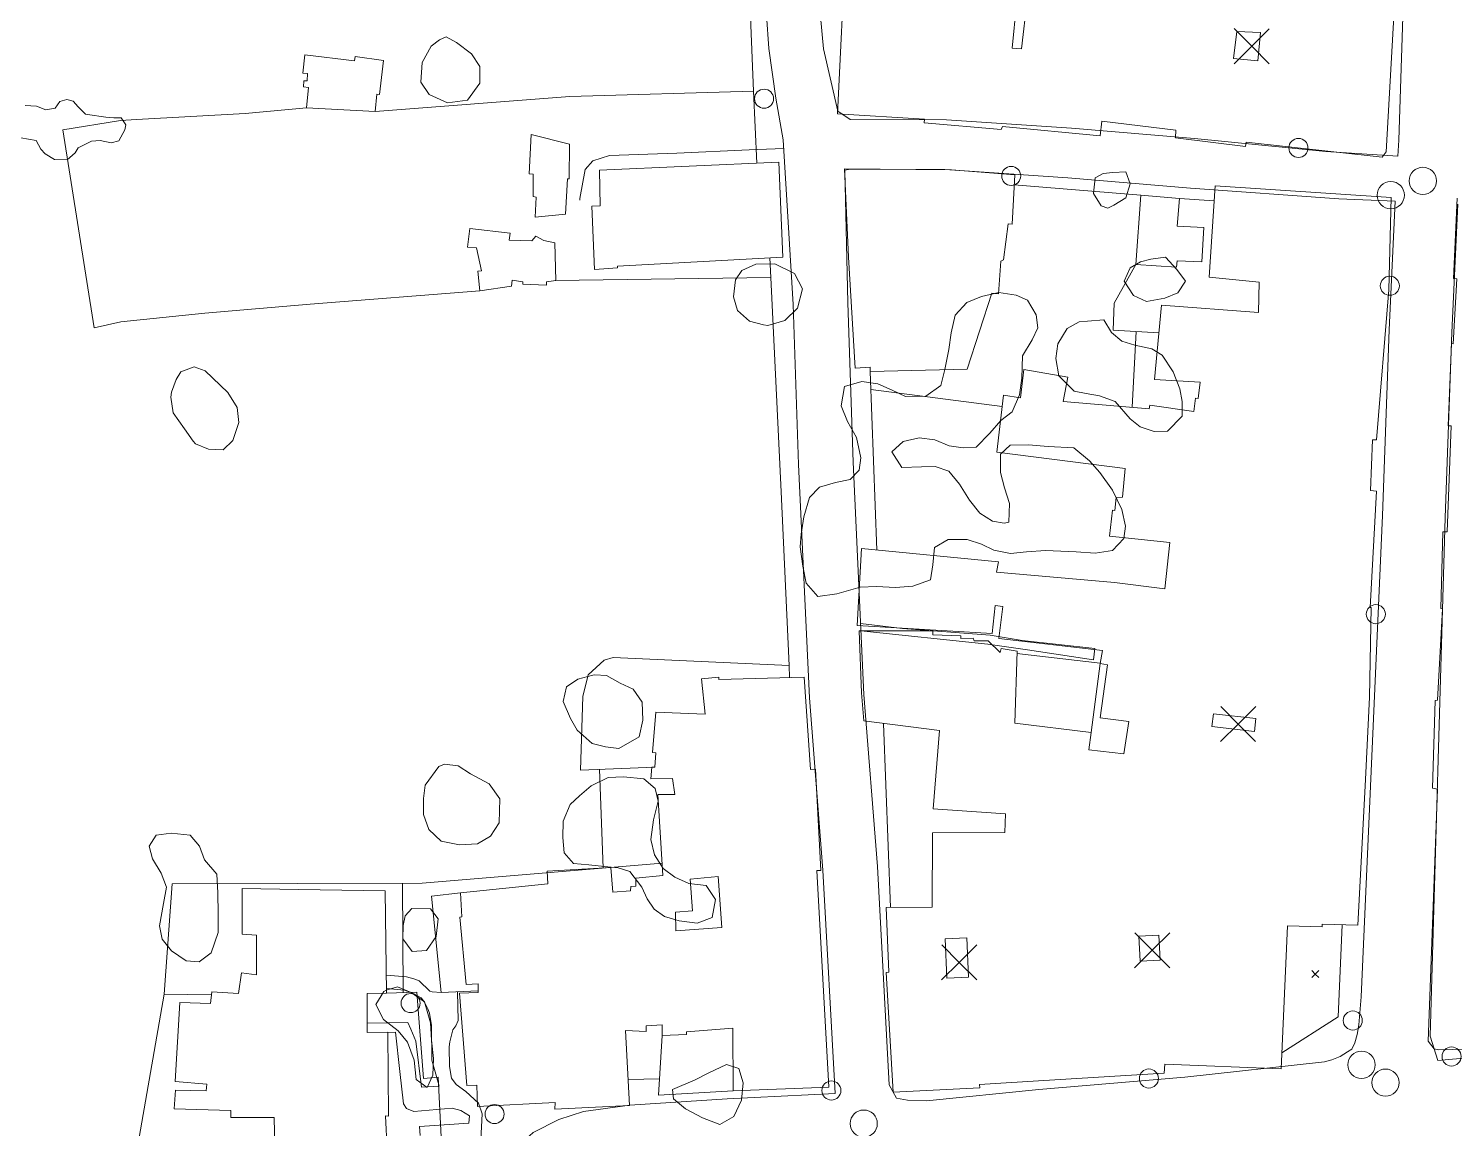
# Model space of a CAD drawing. Header units: metres. Extents: x 4652992 to 4879070, y 2074171 to 2309877.
# Drawn here: x 4654106.3 to 4654221.4, y 2308696.6 to 2308785.4 of the extents above; entities that cross this region are included whole.
import ezdxf

# ---------------------------------------------------------------- set-up
doc = ezdxf.new("R2010")
doc.units = ezdxf.units.M
doc.header["$MEASUREMENT"] = 0
doc.linetypes.add('DGN Style 2', pattern=[66.27138, 39.762828, -26.508552])
doc.linetypes.add('DGN Style 3', pattern=[92.779933, 66.271381, -26.508552])
for name, color, linetype, lineweight in [('Level 18', 5, 'Continuous', 0), ('Level 20', 30, 'DGN Style 3', 0), ('Level 30', 5, 'Continuous', 0), ('Level 31', 38, 'Continuous', 0), ('Level 35', 4, 'Continuous', 0), ('Level 37', 3, 'Continuous', 0), ('Level 39', 9, 'Continuous', 0), ('Level 40', 1, 'Continuous', 0), ('Level 45', 9, 'Continuous', 0), ('Level 54', 30, 'DGN Style 2', 0), ('Level 61', 4, 'Continuous', 0), ('Level 63', 3, 'Continuous', 0)]:
    doc.layers.add(name, color=color, linetype=linetype, lineweight=lineweight)

# ---------------------------------------------------------------- blocks, each defined once
blk = doc.blocks.new('POSTE_1')
at = {"layer": 'Level 61'}
blk.add_circle((-4.7e-05, -1.9e-05, -2.4e-05), 0.770001, dxfattribs=at)
blk = doc.blocks.new('AL_1')
at = {"layer": 'Level 45'}
blk.add_circle((2.1e-05, 1.3e-05, 3e-05), 1.100002, dxfattribs=at)
blk = doc.blocks.new('COTA_13')
at = {"layer": 'Level 63', "ltscale": 0.2}
for p, q in [((-1.408317, 1.419367, 4e-05), (0.00014, -0.000155, 4e-05)), ((1.419662, 1.408302, 4e-05), (0.00014, -0.000155, 4e-05)), ((0.00014, -0.000155, 4e-05), (-1.419382, -1.408612, 4e-05)), ((0.00014, -0.000155, 4e-05), (1.408597, -1.419677, 4e-05))]:
    blk.add_line(p, q, dxfattribs=at)
blk = doc.blocks.new('COTA_10')
at = {"layer": 'Level 39'}
for p, q in [((-1.408444, 1.419518, 3.9e-05), (1.3e-05, -4e-06, 3.9e-05)), ((1.419535, 1.408453, 3.9e-05), (1.3e-05, -4e-06, 3.9e-05)), ((1.3e-05, -4e-06, 3.9e-05), (-1.419509, -1.408461, 3.9e-05)), ((1.3e-05, -4e-06, 3.9e-05), (1.40847, -1.419526, 3.9e-05))]:
    blk.add_line(p, q, dxfattribs=at)

msp = doc.modelspace()

# ---------------------------------------------------------------- linework, layer by layer
at = {"layer": 'Level 18', "color": 30, "extrusion": (-0.4489772398594877, -0.0862380015694935, 0.8893719386024365), "elevation": -2287534.453286, "flags": 128}
msp.add_lwpolyline([(-1389343.868901, 4452905.510106), (-1389344.198317, 4452904.566832), (-1389345.380933, 4452904.142467)], dxfattribs=at)
at = {"layer": 'Level 18', "color": 30}
for points in [[(4654216.787236, 2308775.082945, 1327.433317), (4654216.862425, 2308776.367621, 1327.407258), (4654217.426878, 2308793.815069, 1326.644758), (4654218.061286, 2308815.038103, 1325.757258), (4654218.870483, 2308840.420584, 1325.132258), (4654219.118471, 2308854.711131, 1324.969758), (4654219.569478, 2308878.677385, 1324.132258), (4654219.703571, 2308906.662269, 1322.957258), (4654220.068172, 2308933.617897, 1321.823915), (4654220.011693, 2308941.091811, 1321.440952)], [(4654167.181013, 2308776.407439, 1319.220258), (4654166.582341, 2308779.767477, 1319.093172), (4654166.020919, 2308783.779888, 1318.381155), (4654165.640497, 2308789.178459, 1317.843655), (4654164.894486, 2308800.215465, 1317.081155), (4654164.059777, 2308818.944226, 1315.818655), (4654163.352851, 2308839.644209, 1314.368655), (4654162.950422, 2308845.617936, 1313.781155), (4654162.414913, 2308850.684059, 1313.393655)], [(4654172.585579, 2308778.028904, 1319.408317), (4654171.575184, 2308778.727343, 1319.162656), (4654170.442059, 2308783.755984, 1318.487519), (4654169.95207, 2308788.989673, 1317.929286), (4654169.439747, 2308800.386637, 1316.939436), (4654168.608145, 2308819.045685, 1315.676936), (4654167.532585, 2308839.856309, 1314.401936), (4654167.120146, 2308845.978632, 1313.814436), (4654166.576268, 2308851.123931, 1313.426936)], [(4654216.787236, 2308775.082945, 1327.433317), (4654210.967998, 2308775.451514, 1327.059844), (4654200.365052, 2308776.503674, 1325.470817), (4654190.456739, 2308777.33094, 1323.208317), (4654180.367558, 2308778.013821, 1320.970817), (4654172.585579, 2308778.028904, 1319.408317)], [(4654171.365441, 2308699.433937, 1329.329704), (4654170.380979, 2308717.462576, 1326.968655), (4654169.292192, 2308731.372124, 1325.218655), (4654168.411687, 2308750.207587, 1322.331155), (4654167.98717, 2308763.124297, 1320.743655), (4654167.181013, 2308776.407439, 1319.220258)], [(4654175.723469, 2308700.139176, 1329.256111), (4654174.783544, 2308717.752311, 1327.006111), (4654173.695893, 2308731.647339, 1325.256111), (4654172.820051, 2308750.38306, 1322.368611), (4654172.397455, 2308763.241302, 1320.781111), (4654172.156738, 2308773.963267, 1319.518611), (4654172.577819, 2308774.025295, 1319.563298)], [(4654216.582097, 2308771.448248, 1327.588298), (4654212.020149, 2308771.648764, 1327.388298), (4654200.054436, 2308772.512061, 1325.625798), (4654190.154983, 2308773.338587, 1323.363298), (4654180.228346, 2308774.010466, 1321.125798), (4654172.577819, 2308774.025295, 1319.563298)], [(4654213.832227, 2308707.241769, 1332.262625), (4654215.545984, 2308746.078492, 1329.475798), (4654216.090295, 2308761.077307, 1328.438298), (4654216.582097, 2308771.448248, 1327.588298)], [(4654219.411364, 2308704.062915, 1332.531375), (4654220.611708, 2308745.91393, 1329.512625), (4654221.1543, 2308760.865356, 1328.475125), (4654221.644768, 2308771.208171, 1327.625125)], [(4654219.411364, 2308704.062915, 1332.531375), (4654220.019534, 2308702.103685, 1332.469537), (4654225.11555, 2308702.549717, 1332.282037), (4654244.528065, 2308704.487931, 1330.957037), (4654257.894691, 2308705.633733, 1329.525787), (4654267.454937, 2308706.325563, 1328.738287), (4654276.37788, 2308707.080082, 1327.719608), (4654277.631908, 2308707.951022, 1327.380223)], [(4654199.60541, 2308700.765148, 1332.637625), (4654210.877364, 2308701.987712, 1332.762625), (4654211.460184, 2308702.150767, 1332.762625), (4654212.142285, 2308702.428318, 1332.762625), (4654212.735372, 2308702.800062, 1332.762625), (4654213.087635, 2308703.002679, 1332.775125), (4654213.309918, 2308703.516971, 1332.700125), (4654213.507878, 2308704.193274, 1332.637625), (4654213.646928, 2308704.984911, 1332.587625), (4654213.832227, 2308707.241769, 1332.262625)], [(4654199.60541, 2308700.765148, 1332.637625), (4654187.800982, 2308699.770909, 1331.900125), (4654178.753509, 2308698.855676, 1330.337625), (4654177.203187, 2308698.883723, 1329.881375)], [(4654171.365441, 2308699.433937, 1329.329704), (4654162.644824, 2308699.007743, 1326.985954), (4654154.806181, 2308698.489594, 1324.998454), (4654151.061408, 2308697.978455, 1324.317204), (4654149.067282, 2308697.334695, 1324.154704), (4654146.997241, 2308696.285007, 1323.929704), (4654144.913802, 2308694.411884, 1323.604704), (4654143.648526, 2308692.786444, 1323.542204), (4654142.277649, 2308690.44885, 1323.310954), (4654140.634799, 2308686.658276, 1323.054337)]]:
    msp.add_polyline3d(points, dxfattribs=at)
at = {"layer": 'Level 20', "linetype": 'Continuous'}
msp.add_polyline3d([(4654167.224112, 2308775.697298, 1319.301701), (4654164.439622, 2308775.60354, 1318.814201), (4654158.594608, 2308775.317879, 1317.889201), (4654153.16407, 2308775.145386, 1316.920451), (4654151.822376, 2308774.715452, 1316.770451), (4654151.187793, 2308774.004591, 1316.682951), (4654150.751358, 2308771.66715, 1316.582951), (4654150.768617, 2308771.541653, 1316.576701)], dxfattribs=at)
at = {"layer": 'Level 30', "color": 1}
for points in [[(4654216.570283, 2308788.290961, 1331.107744), (4654215.843746, 2308775.422833, 1331.045244), (4654215.514627, 2308775.005543, 1330.913994), (4654204.535933, 2308776.213824, 1329.651494), (4654204.502317, 2308775.867356, 1329.651494), (4654198.842413, 2308776.575524, 1329.226494), (4654198.880462, 2308777.178662, 1327.476494), (4654192.888808, 2308777.917123, 1327.938994), (4654192.749579, 2308776.735318, 1327.851494), (4654184.872988, 2308777.488236, 1327.545244), (4654184.774653, 2308777.234261, 1326.582744), (4654178.545317, 2308777.769953, 1326.413994), (4654178.569734, 2308778.063814, 1325.588994), (4654171.568487, 2308778.502706, 1325.513994), (4654172.239717, 2308792.288209, 1325.213994)], [(4654186.36777, 2308790.935089, 1326.876494), (4654185.655927, 2308783.798649, 1327.457744), (4654186.419001, 2308783.734084, 1326.451494), (4654186.868694, 2308787.686479, 1325.107744)], [(4654167.158173, 2308766.941082, 1322.327322), (4654153.807885, 2308766.206422, 1321.639822), (4654153.808717, 2308766.058817, 1319.296072), (4654151.955897, 2308765.946554, 1319.030447), (4654151.739216, 2308771.06016, 1319.667947), (4654152.401246, 2308771.06755, 1321.474197), (4654152.350871, 2308773.957751, 1321.536697), (4654166.824882, 2308774.607209, 1322.217947), (4654167.158173, 2308766.941082, 1322.327322)], [(4654172.982176, 2308757.972519, 1325.010182), (4654172.448858, 2308766.936648, 1325.010182), (4654172.448858, 2308766.936648, 1324.310182), (4654172.116268, 2308774.065164, 1324.210182), (4654180.75838, 2308773.967431, 1324.747682), (4654185.873579, 2308773.5686, 1324.866432), (4654185.660084, 2308769.589298, 1325.291432), (4654185.323613, 2308769.613728, 1325.291432), (4654184.958865, 2308766.724872, 1324.588307), (4654184.752101, 2308766.613451, 1324.582057), (4654184.545223, 2308763.97687, 1324.582057), (4654184.016679, 2308764.014297, 1324.582057), (4654182.022814, 2308757.890492, 1325.300807), (4654174.190683, 2308757.700547, 1325.325807), (4654174.184721, 2308758.048952, 1325.357057), (4654172.982176, 2308757.972519, 1325.010182)], [(4654202.050181, 2308772.699643, 1333.295722), (4654216.242149, 2308771.742635, 1333.226972), (4654216.062463, 2308764.289283, 1332.920722), (4654216.062463, 2308764.289283, 1332.401972), (4654215.066685, 2308752.181055, 1332.345722), (4654214.748759, 2308752.182744, 1332.358222), (4654214.577613, 2308748.105772, 1333.545722), (4654215.068972, 2308748.034518, 1333.545722), (4654214.551126, 2308738.65235, 1334.408222), (4654214.643479, 2308738.649715, 1334.408222), (4654214.502118, 2308731.414962, 1334.726972), (4654214.17453, 2308724.781833, 1336.333222), (4654213.570417, 2308713.01689, 1336.664472), (4654210.694616, 2308713.100805, 1336.664472), (4654210.669163, 2308712.879992, 1336.664472), (4654207.887968, 2308712.97413, 1336.664472), (4654207.360794, 2308701.421146, 1337.320722), (4654197.989117, 2308701.814131, 1336.201972), (4654197.940098, 2308701.080759, 1335.976972), (4654187.793086, 2308700.454637, 1337.183222), (4654183.034452, 2308700.160283, 1337.001972), (4654183.038594, 2308699.881395, 1334.383222), (4654176.056079, 2308699.532351, 1333.726972), (4654175.48504, 2308709.207748, 1333.689472), (4654175.699996, 2308709.223767, 1333.689472), (4654175.4768, 2308714.454765, 1333.851972), (4654179.191193, 2308714.465073, 1334.695722), (4654179.238735, 2308720.484038, 1334.620722), (4654185.062767, 2308720.50245, 1336.333222), (4654185.11383, 2308722.003765, 1335.626972), (4654179.269586, 2308722.39947, 1334.458222), (4654179.781513, 2308728.722723, 1334.739472), (4654173.67613, 2308729.507239, 1329.320722), (4654173.502687, 2308731.766718, 1329.276972), (4654173.320229, 2308736.771984, 1329.270722), (4654179.243317, 2308736.787771, 1330.789472), (4654179.250473, 2308736.448773, 1330.770722), (4654181.504466, 2308736.378995, 1330.458222), (4654181.518888, 2308736.158335, 1330.389472), (4654182.502414, 2308736.174533, 1330.095722), (4654182.604956, 2308735.965185, 1330.048847), (4654183.73001, 2308735.957075, 1329.889472), (4654184.70098, 2308735.029971, 1329.786347), (4654184.761204, 2308735.336522, 1329.686347), (4654186.05198, 2308735.128065, 1329.686347), (4654185.867386, 2308729.318611, 1332.373847), (4654192.024381, 2308728.564562, 1334.642597), (4654191.843932, 2308727.158167, 1337.155097), (4654194.660021, 2308726.859201, 1337.305097), (4654195.074839, 2308729.45174, 1337.086347), (4654192.772686, 2308729.741574, 1336.755097), (4654193.350916, 2308734.020361, 1336.580097), (4654192.752273, 2308734.149535, 1333.348847), (4654192.959714, 2308735.18206, 1331.123847), (4654184.591321, 2308736.157551, 1330.873847), (4654184.89899, 2308738.742116, 1329.186347), (4654184.29137, 2308738.820084, 1329.186347), (4654184.039804, 2308736.555559, 1329.005097), (4654173.141559, 2308737.200636, 1328.917597), (4654173.491144, 2308743.417614, 1329.048847), (4654184.56364, 2308742.333817, 1329.392597), (4654184.404939, 2308741.503915, 1330.780097), (4654193.907372, 2308740.663359, 1331.505097), (4654193.907372, 2308740.663359, 1333.355097), (4654197.972709, 2308740.176244, 1332.361347), (4654198.372958, 2308743.89218, 1332.117597), (4654193.509124, 2308744.424106, 1330.805097), (4654193.754937, 2308746.505, 1330.805097), (4654193.934593, 2308746.474149, 1330.805097), (4654194.041617, 2308747.537104, 1331.205097), (4654194.560041, 2308747.553576, 1331.205097), (4654194.769253, 2308749.878121, 1330.980097), (4654184.409566, 2308751.182374, 1328.811347), (4654184.96466, 2308755.781622, 1328.598847), (4654186.331646, 2308755.586442, 1327.867597), (4654186.613365, 2308757.872162, 1327.867597), (4654190.152914, 2308757.251157, 1327.998847), (4654189.766574, 2308755.273516, 1329.567597), (4654196.711815, 2308754.700655, 1331.155097), (4654196.774019, 2308754.980087, 1331.155097), (4654200.336009, 2308754.487099, 1331.355097), (4654200.455865, 2308755.54785, 1331.355097), (4654200.685448, 2308755.534849, 1331.355097), (4654200.835817, 2308756.845147, 1332.980097), (4654197.149676, 2308757.055368, 1332.598847), (4654197.724025, 2308763.064419, 1330.998847), (4654205.545887, 2308762.47464, 1331.217597), (4654205.602911, 2308764.914062, 1333.480097), (4654201.564164, 2308765.317109, 1333.186347), (4654202.050181, 2308772.699643, 1333.295722)], [(4654201.142615, 2308769.334815, 1328.392597), (4654200.973211, 2308766.557259, 1328.355097), (4654198.972139, 2308766.636485, 1327.980097), (4654198.933378, 2308766.113586, 1327.980097), (4654195.647083, 2308766.347562, 1327.855097), (4654196.04413, 2308771.932379, 1328.298847), (4654199.177597, 2308771.658482, 1328.111347), (4654198.968154, 2308769.422437, 1328.172682), (4654201.142615, 2308769.334815, 1328.392597)], [(4654225.699115, 2308703.090666, 1336.49723), (4654220.066216, 2308702.949677, 1336.27848), (4654219.711416, 2308703.036978, 1336.27848), (4654219.227234, 2308703.660977, 1336.27848), (4654220.001597, 2308724.001853, 1336.12848), (4654219.578072, 2308724.074569, 1336.12848), (4654219.80652, 2308731.158973, 1335.69098), (4654219.993027, 2308731.166526, 1335.69098), (4654220.409013, 2308738.56172, 1334.49098), (4654220.265562, 2308738.573158, 1334.49098), (4654220.426744, 2308744.758869, 1334.28473), (4654220.784648, 2308744.763378, 1334.28473), (4654221.090704, 2308753.325142, 1333.54098), (4654220.863417, 2308753.311398, 1333.54098), (4654221.119401, 2308759.955741, 1333.36598), (4654221.269332, 2308759.943185, 1332.40973), (4654221.542122, 2308765.176415, 1331.99098), (4654221.295682, 2308765.205563, 1331.99098), (4654221.578777, 2308771.703961, 1331.98473)], [(4654168.866686, 2308733.028138, 1328.127322), (4654169.375304, 2308725.573121, 1328.877322), (4654169.79262, 2308725.607348, 1329.583572), (4654170.211066, 2308717.443105, 1329.702322), (4654169.903547, 2308717.429732, 1330.327322), (4654170.871424, 2308699.955121, 1331.808572), (4654163.150502, 2308699.646082, 1332.258572), (4654163.120363, 2308704.696413, 1331.646072), (4654159.368341, 2308704.404789, 1330.746072), (4654159.373341, 2308704.20634, 1328.177322), (4654157.402477, 2308704.122905, 1327.914822), (4654157.393643, 2308704.980649, 1327.914822), (4654156.123068, 2308704.895636, 1327.914822), (4654156.111301, 2308704.449782, 1327.914822), (4654154.44568, 2308704.524747, 1329.696072), (4654154.774796, 2308698.461518, 1329.777322), (4654148.735533, 2308698.167076, 1329.533572), (4654148.762933, 2308698.702458, 1327.183572), (4654142.507162, 2308698.379294, 1326.739822), (4654142.438158, 2308700.103588, 1324.264822), (4654141.639099, 2308700.069417, 1324.252322), (4654141.050106, 2308707.520847, 1324.139822), (4654142.556155, 2308707.59181, 1324.052322), (4654142.556788, 2308708.276684, 1323.871072), (4654141.597023, 2308708.230563, 1323.702322), (4654141.077001, 2308713.654732, 1323.539822), (4654141.244407, 2308713.70505, 1323.539822), (4654141.129668, 2308715.621608, 1323.539822), (4654148.185098, 2308716.36085, 1328.283572), (4654148.123828, 2308717.372489, 1328.283572), (4654153.250762, 2308717.665363, 1328.252322), (4654153.413302, 2308715.680155, 1327.049197), (4654154.843131, 2308715.786536, 1326.939822), (4654154.864968, 2308716.141205, 1326.939822), (4654155.289028, 2308716.167984, 1326.939822), (4654155.286911, 2308716.805532, 1326.939822), (4654157.469366, 2308717.028337, 1329.458572), (4654157.063811, 2308723.56434, 1329.477322), (4654158.420865, 2308723.557147, 1329.546072), (4654158.246437, 2308724.848497, 1328.677322), (4654156.505144, 2308724.828714, 1328.377322), (4654156.568709, 2308725.765753, 1328.377322), (4654156.814221, 2308725.763378, 1328.377322), (4654156.88477, 2308726.931234, 1328.377322), (4654156.629715, 2308726.955136, 1328.377322), (4654156.884886, 2308730.212589, 1328.377322), (4654160.886016, 2308730.056043, 1328.289822), (4654160.582585, 2308732.893084, 1328.227322), (4654161.990168, 2308733.035984, 1328.361697), (4654161.992127, 2308732.856582, 1328.361697), (4654168.866686, 2308733.028138, 1328.127322)], [(4654161.937958, 2308716.943184, 1330.246072), (4654162.21909, 2308712.840029, 1330.164822), (4654158.505171, 2308712.576399, 1327.664822), (4654158.487756, 2308714.076786, 1327.464822), (4654159.849339, 2308714.187618, 1327.464822), (4654159.666986, 2308716.723633, 1329.652322), (4654161.937958, 2308716.943184, 1330.246072)], [(4654126.185171, 2308692.716387, 1324.564822), (4654126.088458, 2308697.49557, 1325.083572), (4654122.594864, 2308697.509771, 1324.539822), (4654122.583015, 2308698.0569, 1319.702322), (4654118.00493, 2308698.20392, 1318.814822), (4654118.111497, 2308699.70211, 1318.802322), (4654120.591141, 2308699.638988, 1319.302322), (4654120.641269, 2308700.20049, 1319.289822), (4654118.098077, 2308700.401946, 1318.833572), (4654118.460832, 2308706.771857, 1318.892947), (4654120.951256, 2308706.693466, 1319.355447), (4654121.059147, 2308707.627372, 1319.355447), (4654123.206927, 2308707.513851, 1318.674197), (4654123.45198, 2308709.162014, 1318.674197), (4654124.666069, 2308709.020843, 1320.130447), (4654124.666999, 2308712.213274, 1319.936697), (4654123.498438, 2308712.306394, 1319.911697), (4654123.517477, 2308715.992046, 1319.949197), (4654128.053808, 2308715.911507, 1323.142947), (4654135.045853, 2308715.785359, 1322.761697), (4654135.164084, 2308707.528731, 1322.836697), (4654133.597865, 2308707.502259, 1321.342947), (4654133.592885, 2308704.364179, 1324.699197), (4654135.250622, 2308704.374954, 1324.474197), (4654135.329403, 2308697.600661, 1324.417947), (4654135.063411, 2308697.619456, 1324.411697), (4654135.339402, 2308692.139347, 1324.386697)]]:
    msp.add_polyline3d(points, dxfattribs=at)
for points in [[(4654205.715202, 2308785.060999, 1328.957744), (4654205.486028, 2308782.76408, 1329.120244), (4654203.531359, 2308782.966876, 1328.157744), (4654203.807182, 2308785.148965, 1327.932744)], [(4654205.22013, 2308728.660743, 1334.667749), (4654201.781103, 2308729.045556, 1334.661499), (4654201.897569, 2308730.086394, 1334.661499), (4654205.336595, 2308729.70158, 1334.667749)], [(4654196.003638, 2308710.112181, 1335.273999), (4654195.888489, 2308712.131937, 1335.273999), (4654197.50334, 2308712.224002, 1335.211499), (4654197.618489, 2308710.204246, 1335.211499)], [(4654180.375359, 2308708.749526, 1334.798999), (4654180.23822, 2308711.916061, 1334.770874), (4654182.009957, 2308711.992793, 1334.764624), (4654182.147195, 2308708.826262, 1334.792749)]]:
    msp.add_3dface(points, dxfattribs=at)
at = {"layer": 'Level 31'}
for points in [[(4654134.239077, 2308778.686248, 1315.499197), (4654128.693205, 2308778.988374, 1315.567947), (4654128.852781, 2308780.617078, 1315.567947), (4654128.443751, 2308780.687423, 1315.567947), (4654128.477332, 2308781.15558, 1315.567947), (4654128.740863, 2308781.15089, 1315.567947), (4654128.7829, 2308781.746231, 1315.567947), (4654128.396584, 2308781.785574, 1315.567947), (4654128.565914, 2308783.273036, 1315.567947), (4654132.579975, 2308782.772412, 1315.661697), (4654132.619401, 2308783.117696, 1315.661697), (4654134.908203, 2308782.791853, 1315.555447), (4654134.593038, 2308780.070165, 1315.499197), (4654134.385577, 2308780.085525, 1315.499197), (4654134.239077, 2308778.686248, 1315.499197)], [(4654149.593582, 2308770.392311, 1318.624197), (4654149.772215, 2308773.246736, 1318.467947), (4654149.893597, 2308773.246091, 1318.467947), (4654149.914399, 2308776.046757, 1318.455447), (4654146.831383, 2308776.832933, 1318.099197), (4654146.684509, 2308773.656223, 1318.021072), (4654146.989401, 2308773.62403, 1318.021072), (4654146.999253, 2308771.815757, 1317.996072), (4654147.229778, 2308771.782868, 1317.996072), (4654147.168611, 2308770.148587, 1317.999197), (4654149.593582, 2308770.392311, 1318.624197)], [(4654148.810559, 2308765.042113, 1318.417947), (4654148.754506, 2308768.092883, 1318.274197), (4654147.859934, 2308768.266881, 1318.199197), (4654147.219195, 2308768.619699, 1318.180447), (4654146.873389, 2308768.2612, 1318.096072), (4654145.066978, 2308768.31556, 1317.999197), (4654145.129736, 2308768.871017, 1317.999197), (4654141.868735, 2308769.256311, 1317.852322), (4654141.685817, 2308767.737321, 1317.846072), (4654142.407364, 2308767.694181, 1317.977322), (4654142.813885, 2308765.837933, 1317.805447), (4654142.530361, 2308765.799037, 1317.767947), (4654142.700255, 2308764.212659, 1317.792947), (4654145.248831, 2308764.583485, 1318.067947), (4654145.306771, 2308765.07236, 1318.067947), (4654146.149176, 2308764.947775, 1318.067947), (4654146.151242, 2308764.765412, 1318.067947), (4654148.057979, 2308764.666843, 1318.208572), (4654148.079526, 2308764.946261, 1318.208572), (4654148.810559, 2308765.042113, 1318.417947)]]:
    msp.add_polyline3d(points, dxfattribs=at)
at = {"layer": 'Level 35'}
for p, q in [((4654196.044131, 2308771.932379, 1326.93025), (4654185.831332, 2308772.781164, 1325.16775)), ((4654199.177597, 2308771.658482, 1328.042749), (4654201.969448, 2308771.473326, 1328.042749)), ((4654195.678802, 2308760.925332, 1328.280249), (4654195.349201, 2308754.813047, 1328.280249)), ((4654174.190683, 2308757.700547, 1324.942749), (4654174.731295, 2308743.296225, 1327.992749)), ((4654174.244899, 2308756.256008, 1325.405249), (4654184.856646, 2308754.886664, 1327.455249)), ((4654192.755093, 2308734.16357, 1332.955249), (4654186.04593, 2308734.937636, 1332.692749)), ((4654192.024381, 2308728.564562, 1334.930249), (4654192.752273, 2308734.149535, 1334.930249)), ((4654175.832015, 2308714.455751, 1332.564624), (4654175.283524, 2308729.300696, 1332.702124)), ((4654157.200282, 2308700.620683, 1327.52119), (4654154.66001, 2308700.576205, 1327.52119))]:
    msp.add_line(p, q, dxfattribs=at)
at = {"layer": 'Level 35', "extrusion": (-0.047284502763607, 0.0715629286326686, 0.9963146706959173), "elevation": -53522.144825, "flags": 128}
msp.add_lwpolyline([(-5155857.01388, 637278.249624), (-5155852.662106, 637284.297536), (-5155847.250384, 637284.22467)], dxfattribs=at)
at = {"layer": 'Level 35', "extrusion": (-0.2245884377842279, 0.0935058871015986, 0.9699570519827068), "elevation": -828104.80187, "flags": 128}
msp.add_lwpolyline([(-3920230.741446, 3307168.55111), (-3920228.110918, 3307162.95048), (-3920232.665055, 3307161.306258)], dxfattribs=at)
at = {"layer": 'Level 35'}
for points in [[(4654195.647083, 2308766.347562, 1327.610182), (4654193.887073, 2308763.218104, 1327.847682), (4654193.811304, 2308761.036209, 1328.147682), (4654197.509182, 2308760.816658, 1328.410182)], [(4654141.129668, 2308715.621608, 1322.364822), (4654138.794758, 2308715.367872, 1322.258572), (4654139.559024, 2308707.583796, 1322.039822), (4654142.556273, 2308707.71914, 1322.121072)], [(4654124.415727, 2308692.839381, 1317.746072), (4654115.584694, 2308692.60765, 1317.308572), (4654115.122336, 2308692.740646, 1317.271072), (4654114.911962, 2308693.394499, 1317.183572), (4654114.994224, 2308694.803979, 1317.183572), (4654117.211083, 2308707.451018, 1317.183572), (4654121.033548, 2308707.405791, 1317.296072)], [(4654135.318244, 2308692.559468, 1324.096072), (4654139.740653, 2308692.709169, 1324.396072), (4654139.314546, 2308700.744921, 1323.958572), (4654138.145607, 2308700.651562, 1323.671072), (4654137.612681, 2308707.610111, 1322.908572), (4654135.164084, 2308707.528731, 1322.571072)]]:
    msp.add_polyline3d(points, dxfattribs=at)
at = {"layer": 'Level 37'}
for p, q in [((4654123.752999, 2308778.520122, 1314.520521), (4654128.693204, 2308778.988374, 1315.567947)), ((4654129.00189, 2308763.144144, 1315.890684), (4654142.700255, 2308764.212658, 1317.792947)), ((4654152.646273, 2308717.630832, 1325.25869), (4654152.343879, 2308725.597233, 1324.45869)), ((4654138.021963, 2308716.411424, 1322.008572), (4654157.407747, 2308718.021404, 1326.358572)), ((4654136.490984, 2308707.572831, 1321.971072), (4654136.440939, 2308716.408083, 1321.558572))]:
    msp.add_line(p, q, dxfattribs=at)
at = {"layer": 'Level 37', "extrusion": (0.8876711410171314, 0.0791583740394537, 0.4536230783643774), "elevation": 4314726.142998, "flags": 128}
msp.add_lwpolyline([(1886258.463262, -2194740.396227), (1886280.478091, -2194742.780669), (1886312.928354, -2194745.403556)], dxfattribs=at)
at = {"layer": 'Level 37', "extrusion": (0.0460832635188674, -0.9980864245384296, 0.0412288973360249), "elevation": -2089829.090609, "flags": 128}
msp.add_lwpolyline([(4755647.315036, 87548.110652), (4755648.593452, 87548.354666), (4755657.389492, 87550.311166)], dxfattribs=at)
at = {"layer": 'Level 37', "extrusion": (-0.1731643432667348, -0.0018052675218647, 0.9848912890416764), "elevation": -808802.066695, "flags": 128}
msp.add_lwpolyline([(-2260121.93369, 4607514.14348), (-2260122.012482, 4607531.828031), (-2260123.598789, 4607531.755849)], dxfattribs=at)
at = {"layer": 'Level 37', "extrusion": (0.9988420779468334, 0.0479484754796894, 0.0039302699684981), "elevation": 4759483.995266, "flags": 128}
msp.add_lwpolyline([(2082947.841519, -17384.734549), (2082930.526541, -17381.234522), (2082916.475386, -17378.957549)], dxfattribs=at)
at = {"layer": 'Level 37', "extrusion": (-0.0402068878934987, -0.7652562524968971, 0.6424688896595113), "elevation": -1953078.055786, "flags": 128}
msp.add_lwpolyline([(4526566.900638, 1639156.765646), (4526573.647369, 1639158.395458), (4526582.107223, 1639160.238703)], dxfattribs=at)
at = {"layer": 'Level 37', "extrusion": (-0.2378252458311878, 0.0295705651833171, 0.9708577311429696), "elevation": -1037317.98783, "flags": 128}
msp.add_lwpolyline([(-2865324.440354, 4207710.314113), (-2865333.370159, 4207709.844691), (-2865335.900088, 4207730.44709)], dxfattribs=at)
at = {"layer": 'Level 37'}
for points in [[(4654134.239077, 2308778.686248, 1315.499197), (4654149.941567, 2308779.889327, 1317.861697), (4654164.777549, 2308780.319859, 1320.674197), (4654165.04484, 2308774.527337, 1320.286697)], [(4654113.69928, 2308761.713684, 1313.2292), (4654111.545064, 2308761.235902, 1313.6), (4654109.021763, 2308777.195424, 1312.8), (4654113.693482, 2308777.964905, 1312.3219)], [(4654156.814221, 2308725.763378, 1325.17119), (4654150.821568, 2308725.540656, 1323.92119), (4654151.001309, 2308731.475089, 1323.39619), (4654151.437315, 2308733.211121, 1323.38369), (4654152.713049, 2308734.403512, 1323.50869), (4654153.445628, 2308734.62393, 1323.62119), (4654167.668294, 2308733.966192, 1327.23369), (4654167.69264, 2308732.998839, 1327.23369)]]:
    msp.add_polyline3d(points, dxfattribs=at)
at = {"layer": 'Level 40', "color": 3}
for points in [[(4654140.796388, 2308784.260338, 1317.95869), (4654142.02604, 2308783.334189, 1317.95869), (4654142.688792, 2308782.330229, 1317.95869), (4654142.682174, 2308780.969187, 1317.95869), (4654141.688221, 2308779.601396, 1317.95869), (4654140.084445, 2308779.391272, 1317.84619), (4654138.604514, 2308780.050684, 1317.73369), (4654137.914924, 2308781.060097, 1317.69619), (4654138.025819, 2308782.633728, 1317.70869), (4654138.76997, 2308783.96349, 1317.72119), (4654139.425612, 2308784.471629, 1317.77119), (4654139.983294, 2308784.726664, 1317.77119), (4654140.796388, 2308784.260338, 1317.95869)], [(4654105.992388, 2308779.17366, 1309.546457), (4654106.902788, 2308779.113099, 1309.546457), (4654107.660264, 2308778.80996, 1309.546457), (4654108.396865, 2308778.951358, 1311.046457), (4654108.784579, 2308779.502953, 1313.146457), (4654109.354236, 2308779.666951, 1313.146457), (4654109.866473, 2308779.517951, 1313.146457), (4654110.269115, 2308779.065636, 1313.146457), (4654110.861343, 2308778.470252, 1313.146457), (4654111.017886, 2308778.441202, 1313.146457), (4654112.501157, 2308778.243594, 1313.746457)], [(4654112.501157, 2308778.243594, 1313.746457), (4654113.136402, 2308778.179611, 1313.746457), (4654113.729065, 2308778.17743, 1313.746457), (4654114.112287, 2308777.621206, 1313.746457), (4654114.035808, 2308777.204187, 1313.746457), (4654113.550883, 2308776.323936, 1313.746457), (4654112.929528, 2308776.169726, 1313.746457), (4654112.043124, 2308776.334214, 1313.746457), (4654111.3366, 2308776.303613, 1313.746457), (4654110.26418, 2308775.747967, 1313.746457), (4654110.031256, 2308775.359955, 1313.746457), (4654109.385517, 2308774.779017, 1313.746457), (4654108.366108, 2308774.806466, 1313.746457), (4654107.589195, 2308775.274066, 1313.746457), (4654107.265691, 2308775.65822, 1312.946457), (4654106.884921, 2308776.338322, 1310.846457), (4654105.635872, 2308776.557025, 1310.146457)], [(4654194.8246, 2308773.813122, 1328.476494), (4654195.177366, 2308772.860848, 1328.501494), (4654194.842195, 2308771.707492, 1328.495244), (4654193.874966, 2308771.128594, 1328.495244), (4654193.36807, 2308770.89638, 1328.438994), (4654192.853713, 2308771.077985, 1328.388994), (4654192.229385, 2308772.076958, 1328.338994), (4654192.358292, 2308773.34563, 1328.313994), (4654193.014862, 2308773.671875, 1328.320244), (4654193.788154, 2308773.751818, 1328.351494), (4654194.8246, 2308773.813122, 1328.476494)], [(4654166.499914, 2308766.398437, 1324.40244), (4654168.078578, 2308765.618774, 1324.58994), (4654168.746823, 2308764.380309, 1324.58994), (4654168.340684, 2308762.818234, 1324.46494), (4654167.309209, 2308761.818442, 1324.27744), (4654165.92608, 2308761.414145, 1323.98994), (4654165.587946, 2308761.47227, 1323.92744), (4654164.461598, 2308761.772896, 1323.81494), (4654163.486843, 2308762.636014, 1323.60244), (4654163.169163, 2308763.733961, 1323.52744), (4654163.326486, 2308765.098036, 1323.48994), (4654163.835463, 2308765.866617, 1323.57744), (4654164.967541, 2308766.367574, 1323.66494), (4654166.499914, 2308766.398437, 1324.40244)], [(4654198.038448, 2308766.942817, 1328.151494), (4654198.942933, 2308765.949398, 1328.188994), (4654199.653518, 2308764.989316, 1328.188994), (4654199.035233, 2308764.044904, 1328.176494), (4654197.989753, 2308763.626146, 1328.157744), (4654196.50542, 2308763.362641, 1328.107744), (4654195.441255, 2308763.824907, 1327.976494), (4654194.689318, 2308765.004901, 1327.957744), (4654195.194178, 2308766.061915, 1327.988994), (4654196.013768, 2308766.559411, 1328.026494), (4654196.848204, 2308766.761751, 1328.176494), (4654198.038448, 2308766.942817, 1328.151494)], [(4654190.646398, 2308751.534425, 1332.082744), (4654191.893381, 2308750.501923, 1332.082744), (4654192.729677, 2308749.539992, 1332.082744), (4654193.750867, 2308748.12398, 1332.032744), (4654194.509639, 2308746.568301, 1331.995244), (4654194.803154, 2308745.224543, 1331.907744), (4654194.679513, 2308744.21641, 1331.857744), (4654193.746708, 2308743.268141, 1331.782744), (4654192.356886, 2308743.031867, 1331.607744), (4654190.815561, 2308743.138359, 1331.232744), (4654188.353426, 2308743.271109, 1330.857744), (4654186.827544, 2308743.163793, 1330.695244), (4654185.532672, 2308743.01678, 1330.582744), (4654184.17676, 2308743.276172, 1330.470244), (4654183.178215, 2308743.764491, 1330.407744), (4654182.028898, 2308744.146748, 1330.320244), (4654180.495294, 2308744.146336, 1330.320244), (4654179.402011, 2308743.489585, 1330.582744), (4654179.266894, 2308742.113904, 1331.170244), (4654179.077205, 2308740.879573, 1331.482744), (4654177.642518, 2308740.387066, 1331.632744), (4654176.249462, 2308740.283319, 1331.632744), (4654174.70365, 2308740.364188, 1331.482744), (4654173.39657, 2308740.298456, 1331.332744), (4654171.503096, 2308739.752814, 1331.282744), (4654169.984935, 2308739.538594, 1331.207744), (4654169.038246, 2308740.625072, 1330.982744), (4654168.749217, 2308741.994454, 1330.645244), (4654168.547417, 2308743.560001, 1330.370244), (4654168.619722, 2308744.576955, 1330.170244), (4654168.83633, 2308745.965026, 1329.870244), (4654169.29866, 2308747.548422, 1329.557744), (4654170.101874, 2308748.360595, 1329.132744), (4654171.411457, 2308748.742628, 1328.807744), (4654172.591449, 2308748.988565, 1328.595244), (4654173.3042, 2308749.737099, 1328.257744), (4654173.453509, 2308750.740821, 1327.857744), (4654173.106674, 2308752.384079, 1327.282744), (4654172.380039, 2308753.670292, 1327.045244), (4654171.858748, 2308754.92122, 1326.957744), (4654172.13243, 2308756.484244, 1326.932744), (4654173.527989, 2308756.904292, 1326.995244), (4654174.815871, 2308756.709379, 1327.095244), (4654175.968423, 2308756.194596, 1327.232744), (4654177.043972, 2308755.693044, 1327.332744), (4654178.684734, 2308755.701436, 1327.332744), (4654179.8954, 2308756.575565, 1327.220244), (4654180.226887, 2308757.864713, 1326.945244), (4654180.53521, 2308759.474574, 1326.920244), (4654180.747331, 2308760.837022, 1326.932744), (4654181.045429, 2308762.237485, 1326.932744), (4654181.991694, 2308763.262625, 1326.957744), (4654183.190884, 2308763.769205, 1326.957744), (4654184.594165, 2308764.082349, 1326.982744), (4654185.984718, 2308763.869794, 1327.070244), (4654186.889564, 2308763.450364, 1327.207744), (4654187.608478, 2308762.271055, 1327.457744), (4654187.741516, 2308761.218815, 1327.620244), (4654187.284192, 2308760.268023, 1328.082744), (4654186.50289, 2308758.976987, 1328.695244), (4654186.449995, 2308757.164868, 1329.207744), (4654186.242361, 2308755.828043, 1329.607744), (4654185.657429, 2308754.450475, 1329.670244), (4654184.739335, 2308753.737226, 1329.532744), (4654183.848892, 2308752.728888, 1329.120244), (4654182.751854, 2308751.597685, 1328.807744), (4654181.710427, 2308751.539093, 1328.582744), (4654180.576553, 2308751.707541, 1328.182744), (4654179.419514, 2308752.196701, 1327.882744), (4654178.152813, 2308752.36158, 1327.632744), (4654176.856691, 2308752.056416, 1327.457744), (4654175.941831, 2308751.21064, 1327.357744), (4654176.754443, 2308749.962441, 1327.420244), (4654178.348356, 2308750.005278, 1327.632744), (4654179.436632, 2308750.029426, 1327.795244), (4654180.560282, 2308749.65158, 1327.907744), (4654181.408786, 2308748.608368, 1328.120244), (4654182.212424, 2308747.308923, 1328.420244), (4654183.060928, 2308746.265711, 1328.870244), (4654184.058222, 2308745.619241, 1329.257744), (4654185.007934, 2308745.456044, 1330.145244), (4654185.394204, 2308745.548034, 1330.457744), (4654185.444596, 2308747.043851, 1330.495244), (4654185.030463, 2308748.302759, 1330.407744), (4654184.719001, 2308749.544024, 1330.395244), (4654184.713571, 2308751.023039, 1330.395244), (4654185.503326, 2308751.758342, 1330.732744), (4654186.964413, 2308751.797609, 1331.295244), (4654188.578255, 2308751.652261, 1331.420244), (4654190.646398, 2308751.534425, 1332.082744)], [(4654193.0628, 2308761.861682, 1331.057744), (4654193.680293, 2308760.858167, 1331.370244), (4654194.510119, 2308760.161291, 1331.732744), (4654195.561252, 2308759.822301, 1331.920244), (4654196.938345, 2308759.532875, 1332.332744), (4654197.773909, 2308759.019773, 1332.607744), (4654198.650065, 2308757.681472, 1332.932744), (4654199.200259, 2308756.293607, 1333.232744), (4654199.393606, 2308755.283793, 1333.520244), (4654199.371385, 2308754.099867, 1333.657744), (4654198.209552, 2308752.900615, 1333.657744), (4654197.116788, 2308752.850844, 1333.582744), (4654195.993139, 2308753.22869, 1333.382744), (4654195.184494, 2308753.895532, 1333.182744), (4654193.974656, 2308755.291172, 1332.770244), (4654192.705973, 2308755.746729, 1332.470244), (4654191.627921, 2308755.931979, 1332.320244), (4654190.657027, 2308756.125209, 1332.170244), (4654189.415783, 2308757.341486, 1331.670244), (4654189.187063, 2308758.753293, 1331.307744), (4654189.34211, 2308759.940789, 1331.182744), (4654190.088771, 2308761.184989, 1331.170244), (4654191.07813, 2308761.701231, 1331.182744), (4654191.751234, 2308761.770327, 1331.120244), (4654193.0628, 2308761.861682, 1331.057744)], [(4654122.348733, 2308756.010284, 1320.01494), (4654123.108307, 2308754.806501, 1320.22744), (4654123.244931, 2308753.575597, 1320.22744), (4654122.753171, 2308752.130681, 1320.18994), (4654121.977963, 2308751.37843, 1320.03994), (4654120.776189, 2308751.42393, 1319.75244), (4654119.724818, 2308751.872897, 1319.35244), (4654119.547514, 2308752.091184, 1319.25244), (4654118.856317, 2308753.068563, 1319.05244), (4654117.923016, 2308754.355859, 1318.77744), (4654117.738687, 2308755.621792, 1318.58994), (4654117.810774, 2308756.038715, 1318.56494), (4654118.17373, 2308757.049622, 1318.51494), (4654118.551926, 2308757.682265, 1318.51494), (4654119.616944, 2308758.089571, 1318.55244), (4654120.525199, 2308757.745691, 1318.72744), (4654122.348733, 2308756.010284, 1320.01494)], [(4654152.917695, 2308733.168462, 1325.81494), (4654154.005874, 2308732.558489, 1325.98994), (4654155.060426, 2308732.060108, 1326.38994), (4654155.77994, 2308731.010716, 1326.62744), (4654155.847263, 2308729.570544, 1326.78994), (4654155.558218, 2308728.217964, 1326.80244), (4654153.908689, 2308727.283966, 1326.56494), (4654152.842952, 2308727.413882, 1326.30244), (4654151.748069, 2308727.681077, 1325.95244), (4654150.555644, 2308728.758686, 1325.57744), (4654150.003112, 2308729.700064, 1325.41494), (4654149.419177, 2308731.070125, 1325.37744), (4654149.681336, 2308732.268582, 1325.42744), (4654150.610312, 2308732.876439, 1325.47744), (4654151.808258, 2308733.200051, 1325.42744), (4654151.97187, 2308733.224895, 1325.42744), (4654152.917695, 2308733.168462, 1325.81494)], [(4654141.94733, 2308725.246042, 1323.87119), (4654143.437872, 2308724.429738, 1324.37119), (4654144.297218, 2308723.214742, 1324.58369), (4654144.254477, 2308721.273943, 1324.65869), (4654143.558225, 2308720.192561, 1324.64619), (4654142.513733, 2308719.571264, 1324.58369), (4654141.056551, 2308719.501176, 1324.43369), (4654139.558445, 2308719.811729, 1324.28369), (4654138.567134, 2308720.729138, 1324.03369), (4654138.137045, 2308721.950504, 1323.93369), (4654138.145215, 2308723.230068, 1323.89619), (4654138.282287, 2308724.327383, 1323.85869), (4654139.371373, 2308725.82169, 1323.79619), (4654139.832136, 2308726.009459, 1323.77119), (4654140.932493, 2308725.873934, 1323.69619), (4654141.94733, 2308725.246042, 1323.87119)], [(4654151.498745, 2308717.882227, 1327.08994), (4654150.24362, 2308717.99172, 1326.41494), (4654149.492739, 2308718.861301, 1325.41494), (4654149.389567, 2308720.095975, 1324.93994), (4654149.40742, 2308721.415711, 1324.56494), (4654149.988953, 2308722.771028, 1324.53994), (4654150.746465, 2308723.461211, 1324.58994), (4654151.681033, 2308724.253301, 1324.70244), (4654153.049295, 2308724.944534, 1324.93994), (4654154.279756, 2308724.998007, 1325.45244), (4654155.921506, 2308724.822188, 1325.97744), (4654156.849442, 2308724.054513, 1326.63994), (4654157.096044, 2308723.033338, 1326.92744), (4654156.698306, 2308721.514211, 1327.16494), (4654156.502287, 2308719.934024, 1327.42744), (4654156.790365, 2308718.694085, 1327.80244), (4654157.475141, 2308717.59774, 1328.32744), (4654158.442296, 2308716.902705, 1328.46494), (4654159.548398, 2308716.395481, 1328.56494), (4654160.953692, 2308716.23377, 1328.36494), (4654161.711312, 2308715.098473, 1328.10244), (4654161.455893, 2308713.6343, 1328.06494), (4654160.235541, 2308713.182252, 1328.10244), (4654158.783179, 2308713.378494, 1328.13994), (4654157.594158, 2308713.714751, 1328.15244), (4654156.768211, 2308714.306194, 1327.97744), (4654156.197755, 2308715.144823, 1327.71494), (4654155.778579, 2308716.08978, 1327.38994), (4654154.802427, 2308717.341934, 1327.26494), (4654153.845382, 2308717.638396, 1327.35244), (4654152.749388, 2308717.747046, 1327.36494), (4654151.498745, 2308717.882227, 1327.08994)], [(4654117.778332, 2308720.441709, 1317.85869), (4654119.314171, 2308720.285591, 1317.93369), (4654120.051239, 2308719.406877, 1318.03369), (4654120.450761, 2308718.290577, 1318.10869), (4654121.46571, 2308717.149253, 1318.39619), (4654121.526749, 2308715.634338, 1318.67119), (4654121.556166, 2308713.936796, 1319.13369), (4654121.564869, 2308712.430863, 1319.28369), (4654121.009545, 2308710.779943, 1319.29619), (4654120.023076, 2308710.062694, 1319.29619), (4654118.984437, 2308710.133484, 1319.23369), (4654117.806086, 2308710.953606, 1318.89619), (4654117.051885, 2308711.88899, 1318.60869), (4654116.835542, 2308712.973853, 1318.40869), (4654117.147252, 2308714.774042, 1318.17119), (4654117.403815, 2308716.100126, 1318.03369), (4654116.978124, 2308717.220916, 1317.93369), (4654116.260063, 2308718.365019, 1317.80869), (4654116.008517, 2308719.402193, 1317.75869), (4654116.563675, 2308720.274057, 1317.79619), (4654117.778332, 2308720.441709, 1317.85869)], [(4654138.715409, 2308714.344835, 1322.80869), (4654139.321938, 2308713.519947, 1322.97744), (4654139.169793, 2308712.104448, 1322.98994), (4654138.383817, 2308710.971245, 1322.97744), (4654137.218368, 2308710.890931, 1322.87119), (4654136.474334, 2308711.926291, 1322.78994), (4654136.487678, 2308713.005207, 1322.75244), (4654136.64877, 2308713.778456, 1322.73994), (4654137.205662, 2308714.363649, 1322.67744), (4654138.715409, 2308714.344835, 1322.80869)], [(4654137.151781, 2308707.573054, 1322.22744), (4654138.228407, 2308706.827309, 1322.44619), (4654138.710596, 2308705.128289, 1322.65869), (4654138.793118, 2308703.751638, 1322.79619), (4654138.961727, 2308702.253354, 1322.95244), (4654138.890335, 2308700.916468, 1322.97119), (4654138.449812, 2308699.923428, 1322.95869), (4654137.544115, 2308700.573058, 1322.80869), (4654137.386771, 2308702.136197, 1322.67119), (4654136.861775, 2308703.588764, 1322.53369), (4654136.107505, 2308704.492926, 1322.41494), (4654134.912509, 2308705.405916, 1322.22119), (4654134.303409, 2308706.605757, 1322.08994), (4654134.9419, 2308707.658336, 1322.08369), (4654135.122851, 2308707.774226, 1322.10244), (4654136.053869, 2308708.041938, 1322.12119), (4654137.151781, 2308707.573054, 1322.22744)], [(4654160.059239, 2308700.527012, 1328.99619), (4654161.184404, 2308701.114876, 1329.15869), (4654162.58764, 2308701.774154, 1329.35869), (4654163.607458, 2308701.453616, 1329.62119), (4654163.947833, 2308700.283458, 1329.79619), (4654163.800466, 2308698.905794, 1329.80869), (4654163.195056, 2308697.567001, 1329.80869), (4654162.063166, 2308696.940585, 1329.60244), (4654160.653133, 2308697.460417, 1329.36494), (4654159.281211, 2308698.198712, 1329.12744), (4654158.320792, 2308699.012002, 1328.92744), (4654158.252911, 2308699.764825, 1328.90244), (4654160.059239, 2308700.527012, 1328.99619)]]:
    msp.add_polyline3d(points, dxfattribs=at)
at = {"layer": 'Level 54', "linetype": 'Continuous'}
for points in [[(4654173.456131, 2308736.776238, 1324.465659), (4654183.691997, 2308735.691689, 1328.121909), (4654186.884917, 2308735.23242, 1328.721909), (4654192.223968, 2308734.441384, 1329.509409), (4654192.341818, 2308735.357383, 1329.471909), (4654186.460133, 2308736.00151, 1328.632539), (4654183.887199, 2308736.412577, 1328.126289), (4654176.816087, 2308736.975877, 1325.634109), (4654173.428064, 2308737.376653, 1324.373124)], [(4654135.143153, 2308708.990466, 1320.373779), (4654136.768997, 2308708.85853, 1320.498779), (4654137.369481, 2308708.688755, 1320.530029), (4654137.785479, 2308708.537265, 1320.636279), (4654138.65961, 2308707.706154, 1320.836279), (4654138.835068, 2308707.63599, 1320.948779), (4654139.557844, 2308707.595815, 1320.948779)], [(4654135.158639, 2308707.908973, 1320.430029), (4654136.608499, 2308707.767152, 1320.536279), (4654137.249763, 2308707.523599, 1320.548779), (4654137.951068, 2308707.162896, 1320.636279), (4654138.224564, 2308706.808787, 1320.786279), (4654138.494749, 2308706.28161, 1320.873779), (4654138.633567, 2308705.923887, 1320.917529), (4654138.794205, 2308704.921307, 1321.155029), (4654138.801813, 2308702.115128, 1321.536279), (4654139.190653, 2308700.806276, 1321.673779), (4654139.404936, 2308700.034913, 1321.536279), (4654137.981787, 2308699.945092, 1320.967529), (4654137.515369, 2308703.658071, 1319.905029), (4654137.122166, 2308704.633757, 1319.573779), (4654136.864997, 2308705.158701, 1319.330029), (4654133.594089, 2308705.122521, 1319.030029)], [(4654142.748081, 2308695.195495, 1323.348779), (4654142.86507, 2308697.793312, 1322.717529), (4654142.583974, 2308698.642918, 1322.592529), (4654141.558687, 2308699.606807, 1322.298779), (4654140.78485, 2308700.166942, 1322.142529), (4654140.403762, 2308700.673071, 1322.036279), (4654140.234095, 2308701.623773, 1321.892529), (4654140.224836, 2308703.188077, 1321.467529), (4654140.258015, 2308703.609796, 1321.373779), (4654140.507656, 2308704.582076, 1321.148779), (4654140.761587, 2308704.885793, 1321.092529), (4654140.933959, 2308705.337064, 1321.067529), (4654140.87297, 2308707.643129, 1321.005029)], [(4654135.2507, 2308704.368267, 1319.142529), (4654135.885041, 2308704.393033, 1319.367529), (4654136.231226, 2308701.221582, 1319.973779), (4654136.513757, 2308698.608666, 1320.761279), (4654136.767465, 2308698.217881, 1320.930029), (4654137.36968, 2308697.981026, 1321.305029), (4654140.45757, 2308698.23944, 1322.136279), (4654141.151427, 2308698.067006, 1322.492529), (4654141.854463, 2308697.639224, 1322.498779), (4654141.8027, 2308697.033701, 1322.530029), (4654137.828643, 2308696.767, 1321.723779), (4654137.871767, 2308696.042989, 1321.723779)]]:
    msp.add_polyline3d(points, dxfattribs=at)

# ---------------------------------------------------------------- block references
at = {"layer": 'Level 39'}
for p in [(4654204.99705, 2308783.95625, 1326.27315), (4654203.90345, 2308729.2542, 1331.84595), (4654196.9644, 2308710.99275, 1332.79595), (4654181.38545, 2308710.0209, 1331.60845)]:
    msp.add_blockref('COTA_10', p, dxfattribs=at)
at = {"layer": 'Level 45'}
for p in [(4654218.81205, 2308773.08495, 1327.58825), (4654216.21575, 2308771.93655, 1327.58825), (4654213.85775, 2308701.74485, 1332.76265), (4654215.79035, 2308700.31125, 1332.76265), (4654173.67525, 2308697.0034, 1329.42375)]:
    msp.add_blockref('AL_1', p, dxfattribs=at)
at = {"layer": 'Level 61'}
for p in [(4654165.63305, 2308779.72165, 1319.05865), (4654208.76615, 2308775.74525, 1326.67835), (4654185.58175, 2308773.48775, 1322.33275), (4654216.14405, 2308764.62275, 1328.12555), (4654215.01715, 2308738.12305, 1330.05075), (4654137.10395, 2308706.73065, 1320.16875), (4654213.15375, 2308705.32365, 1332.74585), (4654221.12645, 2308702.42345, 1332.43815), (4654196.69535, 2308700.64575, 1332.45775), (4654171.06735, 2308699.67955, 1329.28125), (4654143.87665, 2308697.7751, 1323.56875)]:
    msp.add_blockref('POSTE_1', p, dxfattribs=at)
at = {"layer": 'Level 63', "ltscale": 0.2, "xscale": 0.2, "yscale": 0.2, "zscale": 0.2}
msp.add_blockref('COTA_13', (4654210.11955, 2308709.07515, 1332.55845), dxfattribs=at)

doc.saveas('drawing.dxf')
